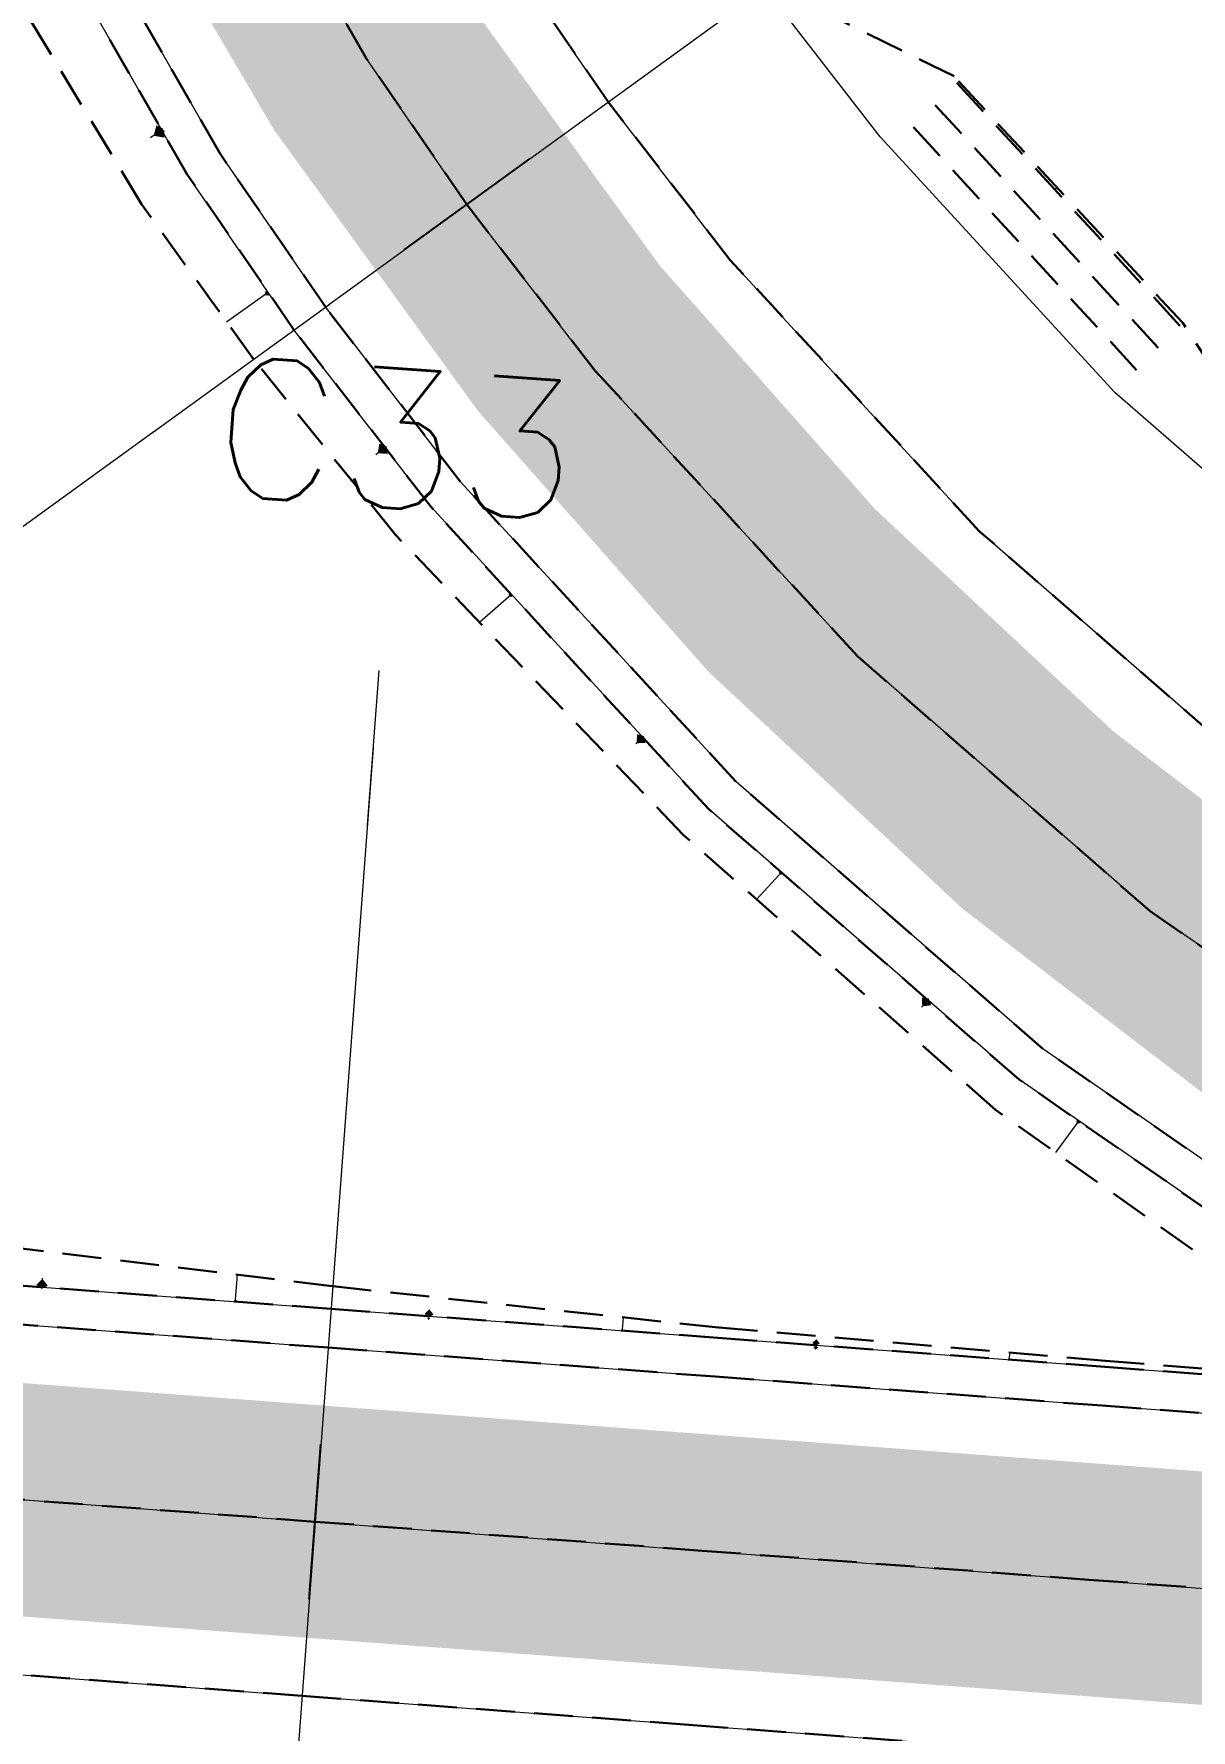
# Model space of a CAD drawing. Header units: metres. Extents: x 544752 to 548977, y 1840603 to 1844608.
# Drawn here: x 547761.62 to 547776.53, y 1842269.8 to 1842291.66 of the extents above; entities that cross this region are included whole.
import ezdxf

# ---------------------------------------------------------------- set-up
doc = ezdxf.new("R2010")
doc.units = ezdxf.units.M
doc.header["$MEASUREMENT"] = 0
for name, pattern in [('ACAD_ISO02W100', [15, 12, -3]), ('Anordnung Grundriss$0$GESTRICHELT', [0.75, 0.5, -0.25]), ('HIDDEN', [0.375, 0.25, -0.125])]:
    doc.linetypes.add(name, pattern=pattern)
doc.layers.add('C-ROAD', color=7, linetype='Continuous')
for name, color, linetype, lineweight in [('C-ROAD-CORR', 5, 'Continuous', 0), ('C-ROAD-SAMP', 150, 'HIDDEN', 0), ('C-ROAD-SAMP-TEXT', 11, 'Continuous', 0), ('C-TOPO-FEAT', 94, 'Continuous', 5)]:
    doc.layers.add(name, color=color, linetype=linetype, lineweight=lineweight)

msp = doc.modelspace()

# ---------------------------------------------------------------- linework, layer by layer
at = {"layer": 'C-ROAD-CORR', "color": 160, "linetype": 'Continuous'}
for p, q in [((547763.2203723695, 1842290.383362555, 509.8341295013632), (547763.1193278166, 1842290.31959678, 509.7544188335735)), ((547774.800434943, 1842289.679374793, 509.7390947870597), (547774.7731190545, 1842289.654554823, 509.7021373031449)), ((547774.8011334237, 1842289.679440686, 509.7396568075548), (547774.8005672597, 1842289.680063785, 509.7396568075548)), ((547774.8018319043, 1842289.67950658, 509.7402188280499), (547774.8006995763, 1842289.680752776, 509.7402188280499)), ((547774.802530385, 1842289.679572474, 509.7407808485449), (547774.8008318929, 1842289.681441768, 509.7407808485449)), ((547774.8032288656, 1842289.679638368, 509.74134286904), (547774.8009642095, 1842289.68213076, 509.74134286904)), ((547767.7382761599, 1842284.405097976, 509.7611562189081), (547767.3624224411, 1842284.075540293, 509.4274567862685)), ((547767.7495796846, 1842284.405962808, 509.7672105474815), (547767.7406109078, 1842284.416191512, 509.7672105474815)), ((547767.7608832093, 1842284.40682764, 509.7732648760549), (547767.7429456557, 1842284.427285049, 509.7732648760549)), ((547767.7721867341, 1842284.407692472, 509.7793192046283), (547767.7452804035, 1842284.438378586, 509.7793192046283)), ((547767.7834902589, 1842284.408557305, 509.7853735332017), (547767.7476151515, 1842284.449472123, 509.7853735332017)), ((547769.434489505, 1842282.565503339, 509.7366461812247), (547769.3757433358, 1842282.508283752, 509.6819094657463)), ((547771.2631402682, 1842280.829902109, 509.7312099913966), (547771.2285855724, 1842280.861853465, 509.7312099913966)), ((547771.2245620163, 1842280.822841323, 509.7102704752427), (547770.9310751173, 1842280.505441632, 509.4217628282688)), ((547771.2342065793, 1842280.824606519, 509.7155053542812), (547771.2255679053, 1842280.832594358, 509.7155053542812)), ((547771.2438511422, 1842280.826371716, 509.7207402333196), (547771.2265737944, 1842280.842347394, 509.7207402333196)), ((547771.2534957052, 1842280.828136912, 509.7259751123581), (547771.2275796834, 1842280.852100429, 509.7259751123581)), ((547773.1102816715, 1842279.178314668, 509.6820014054618), (547773.0584864571, 1842279.116054531, 509.6279414215811)), ((547775.0597605755, 1842277.615521371, 509.6534274933383), (547774.7826136567, 1842277.244533426, 509.3444407405012)), ((547775.1000728747, 1842277.627361844, 509.6758550019417), (547775.0596811657, 1842277.657536511, 509.6758550019417)), ((547775.0899947999, 1842277.624401726, 509.6702481247908), (547775.0597010182, 1842277.647032726, 509.6702481247908)), ((547775.0799167252, 1842277.621441608, 509.66464124764), (547775.0597208706, 1842277.636528941, 509.66464124764)), ((547775.0698386503, 1842277.61848149, 509.6590343704891), (547775.0597407231, 1842277.626025156, 509.6590343704891)), ((547761.7260814006, 1842275.545534576, 509.3105271837317), (547761.7318510219, 1842275.622490308, 509.2590793750044)), ((547764.2183718838, 1842275.349119104, 509.3110998561626), (547764.2422312289, 1842275.667357217, 509.0983456791794)), ((547764.1993102817, 1842275.327312617, 509.3265469021194), (547764.2339688636, 1842275.32471415, 509.3265469021194)), ((547764.2040756822, 1842275.332764238, 509.3226851406302), (547764.2300696187, 1842275.330815389, 509.3226851406302)), ((547764.2088410828, 1842275.33821586, 509.318823379141), (547764.2261703737, 1842275.336916627, 509.318823379141)), ((547764.2136064833, 1842275.343667482, 509.3149616176518), (547764.2222711288, 1842275.343017866, 509.3149616176518)), ((547766.7107723539, 1842275.154170651, 509.3106917717455), (547766.7139048051, 1842275.195951569, 509.2827596524164)), ((547769.200931515, 1842274.957968124, 509.3112291088696), (547769.2052020846, 1842274.957647945, 509.3112291088696)), ((547769.203280252, 1842274.960655081, 509.3093257509814), (547769.2150398786, 1842275.117506047, 509.2044649660057)), ((547769.1938853037, 1842274.949907252, 509.3169391825343), (547769.2109675823, 1842274.948626539, 509.3169391825343)), ((547769.1962340408, 1842274.952594209, 509.3150358246461), (547769.2090457497, 1842274.951633674, 509.3150358246461)), ((547769.1985827779, 1842274.955281167, 509.3131324667578), (547769.2071239172, 1842274.95464081, 509.3131324667578)), ((547771.69595196, 1842274.76932442, 509.3064990355328), (547771.6974268071, 1842274.788996064, 509.2933477999065)), ((547774.1838172702, 1842274.57444627, 509.3062702564319), (547774.1928473739, 1842274.573769254, 509.3062702564319)), ((547774.1850588692, 1842274.57586666, 509.305264095627), (547774.191831447, 1842274.575358898, 509.305264095627)), ((547774.1863004682, 1842274.577287051, 509.304257934822), (547774.19081552, 1842274.576948542, 509.304257934822)), ((547774.1875420671, 1842274.578707441, 509.3032517740171), (547774.1897995931, 1842274.578538187, 509.3032517740171)), ((547774.1887836661, 1842274.580127831, 509.3022456132122), (547774.1950000878, 1842274.663043028, 509.2468136777111))]:
    msp.add_line(p, q, dxfattribs=at)
at = {"layer": 'C-ROAD-CORR', "color": 5, "linetype": 'Anordnung Grundriss$0$GESTRICHELT', "lineweight": 30, "extrusion": (-0.469328283154188, -0.2961770887206395, 0.8318714412386743), "const_width": 0.1, "elevation": -802300.8576626248}
msp.add_lwpolyline([(-1265665.070493125, 1203529.90560018), (-1265665.016773106, 1203529.833973487), (-1265664.963053086, 1203529.90560018)], dxfattribs=at)
at = {"layer": 'C-ROAD-CORR', "color": 5, "linetype": 'Anordnung Grundriss$0$GESTRICHELT', "lineweight": 30, "extrusion": (-0.397689096960754, -0.3873547197181449, 0.8317449748995287), "const_width": 0.1, "elevation": -931034.8076530218}
msp.add_lwpolyline([(-937525.3998198598, 1395807.000390644), (-937525.3629517208, 1395806.951233125), (-937525.326083582, 1395807.000390644)], dxfattribs=at)
at = {"layer": 'C-ROAD-CORR', "color": 5, "linetype": 'Anordnung Grundriss$0$GESTRICHELT', "lineweight": 30, "extrusion": (0.3550624672211228, 0.4268007758629069, -0.8317281659855399), "const_width": 0.1, "elevation": 980355.9377985125}
msp.add_lwpolyline([(757109.2013488468, 1469604.130795227), (757109.1649392771, 1469604.082249134), (757109.1285297079, 1469604.130795227)], dxfattribs=at)
at = {"layer": 'C-ROAD-CORR', "color": 5, "linetype": 'Anordnung Grundriss$0$GESTRICHELT', "lineweight": 30, "extrusion": (0.04147128503688133, 0.5531477564090455, 0.8320502942112508), "const_width": 0.1, "elevation": 1042190.739348305}
msp.add_lwpolyline([(-408493.9148681415, -1562367.889371912), (-408493.8801675841, -1562367.935639323), (-408493.8454670263, -1562367.889371912)], dxfattribs=at)
at = {"layer": 'C-ROAD-CORR', "color": 5, "linetype": 'Anordnung Grundriss$0$GESTRICHELT', "lineweight": 30, "extrusion": (0.04147128516323405, 0.5531477568552896, 0.8320502939082898), "const_width": 0.1, "elevation": 1042190.730615875}
msp.add_lwpolyline([(-408498.8986936182, -1562367.895275199), (-408498.879853941, -1562367.920394768), (-408498.8610142638, -1562367.895275199)], dxfattribs=at)
at = {"layer": 'C-ROAD-CORR', "color": 5, "linetype": 'Anordnung Grundriss$0$GESTRICHELT', "lineweight": 30, "extrusion": (0.04147128079373606, 0.5531477572563434, 0.8320502938594546), "const_width": 0.1, "elevation": 1042190.719337623}
msp.add_lwpolyline([(-408503.9035783061, -1562367.898910868), (-408503.8947080509, -1562367.910737874), (-408503.8858377952, -1562367.898910868)], dxfattribs=at)
at = {"layer": 'C-ROAD-CORR', "color": 1, "linetype": 'Anordnung Grundriss$0$GESTRICHELT', "lineweight": 30}
for points in [[(547776.3862475015, 1842287.898792183, 509.6700837607195), (547773.4517551792, 1842291.092754818, 509.7283933605058)], [(547776.4214830612, 1842287.934969302, 509.7205845388854), (547773.4756993039, 1842291.112419847, 509.7593777833604)]]:
    msp.add_polyline3d(points, dxfattribs=at)
at = {"layer": 'C-ROAD-CORR', "color": 92, "linetype": 'Anordnung Grundriss$0$GESTRICHELT', "lineweight": 30}
for points in [[(547776.10715826, 1842287.612245162, 509.2700837607195), (547773.1426434059, 1842290.838884947, 509.3283933605059)], [(547775.8280690183, 1842287.325698141, 509.2700837607195), (547772.8335316328, 1842290.585015076, 509.3283933605059)], [(547705.929998324, 1842283.902392872, 506.6660374975839), (547710.8836710708, 1842283.097305289, 506.9427919501896), (547715.8798560955, 1842282.859250334, 506.8404637117659), (547720.8648180707, 1842282.471501322, 506.8382115941906), (547725.8218377052, 1842281.711054834, 507.085121791759), (547730.7560036168, 1842280.645783314, 507.535819016319), (547735.6859515067, 1842279.524251433, 508.0241284131423), (547740.6415775387, 1842278.745216948, 508.2834653873364), (547745.6056258895, 1842278.078520116, 508.467700405285), (547750.5704941552, 1842277.422759381, 508.6446242295426), (547755.5353624207, 1842276.766998647, 508.8215480538001), (547760.5009536601, 1842276.120881003, 508.9920251084048), (547765.4698274262, 1842275.518545998, 509.1332318179346), (547770.4439271985, 1842274.985915939, 509.2278381427055), (547775.4258103473, 1842274.557101261, 509.2530399718554), (547780.4109496067, 1842274.171716884, 509.24920700661), (547785.3957867379, 1842273.782302694, 509.24806812356)], [(547705.6159575114, 1842279.71368798, 509.4663446474626), (547710.6019640069, 1842279.339870876, 509.4547785242767), (547715.5879705023, 1842278.966053772, 509.4432124010909), (547720.5739769979, 1842278.592236668, 509.4316462779051), (547725.5599834933, 1842278.218419565, 509.4200801547192), (547730.5459899887, 1842277.844602461, 509.4085140315335), (547735.5319964843, 1842277.470785357, 509.3969479083476), (547740.5180029797, 1842277.096968253, 509.3853817851618), (547745.5040094751, 1842276.723151149, 509.3738156619759), (547750.4900159707, 1842276.349334045, 509.3622495387901), (547755.4760224661, 1842275.975516941, 509.3506834156043), (547760.4620289615, 1842275.601699837, 509.3391172924185), (547765.448035457, 1842275.227882734, 509.3275511692327), (547770.4340419525, 1842274.85406563, 509.3159850460468), (547775.420048448, 1842274.480248526, 509.304418922861), (547780.4060549435, 1842274.106431422, 509.2928527996752), (547785.3920614389, 1842273.732614318, 509.2812866764893)]]:
    msp.add_polyline3d(points, dxfattribs=at)
at = {"layer": 'C-ROAD-CORR', "color": 11, "linetype": 'Anordnung Grundriss$0$GESTRICHELT', "lineweight": 30}
for points in [[(547705.6159575114, 1842279.71368798, 509.4663446474626), (547710.6019640069, 1842279.339870876, 509.4547785242767), (547715.5879705023, 1842278.966053772, 509.4432124010909), (547720.5739769979, 1842278.592236668, 509.4316462779051), (547725.5599834933, 1842278.218419565, 509.4200801547192), (547730.5459899887, 1842277.844602461, 509.4085140315335), (547735.5319964843, 1842277.470785357, 509.3969479083476), (547740.5180029797, 1842277.096968253, 509.3853817851618), (547745.5040094751, 1842276.723151149, 509.3738156619759), (547750.4900159707, 1842276.349334045, 509.3622495387901), (547755.4760224661, 1842275.975516941, 509.3506834156043), (547760.4620289615, 1842275.601699837, 509.3391172924185), (547765.448035457, 1842275.227882734, 509.3275511692327), (547770.4340419525, 1842274.85406563, 509.3159850460468), (547775.420048448, 1842274.480248526, 509.304418922861), (547780.4060549435, 1842274.106431422, 509.2928527996752), (547785.3920614389, 1842273.732614318, 509.2812866764893)], [(547745.6056258895, 1842278.078520116, 508.467700405285), (547750.5704941552, 1842277.422759381, 508.6446242295426), (547755.5353624207, 1842276.766998647, 508.8215480538001), (547760.5009536601, 1842276.120881003, 508.9920251084048), (547765.4698274262, 1842275.518545998, 509.1332318179346), (547770.4439271985, 1842274.985915939, 509.2278381427055), (547775.4258103473, 1842274.557101261, 509.2530399718554), (547780.4109496067, 1842274.171716884, 509.24920700661), (547785.3957867379, 1842273.782302694, 509.24806812356), (547790.4729586528, 1842274.624458236, 509.3389337232472), (547795.3733333691, 1842273.108476683, 509.1755923148555), (547800.38364716, 1842273.058872495, 508.9472776337004), (547805.4089128793, 1842273.208698484, 508.5856363595552), (547810.4345854775, 1842273.363951462, 508.2203669388884), (547812.8363700053, 1842273.435600924, 508.0474959697614), (547815.4600516116, 1842273.516450605, 507.8585664763281), (547817.7024595314, 1842273.58907852, 507.6973277756963), (547820.486617287, 1842273.683615527, 507.4975430017495)]]:
    msp.add_polyline3d(points, dxfattribs=at)
at = {"layer": 'C-ROAD-CORR', "color": 5, "linetype": 'Anordnung Grundriss$0$GESTRICHELT', "lineweight": 30}
for points in [[(547745.4666277647, 1842276.224550499, 509.3938156619759), (547750.4526342603, 1842275.850733396, 509.3822495387901), (547755.4386407557, 1842275.476916292, 509.3706834156043), (547760.4246472511, 1842275.103099188, 509.3591172924184), (547765.4106537467, 1842274.729282084, 509.3475511692326), (547770.3966602421, 1842274.35546498, 509.3359850460468), (547775.3826667377, 1842273.981647876, 509.324418922861), (547780.3686732331, 1842273.607830772, 509.3128527996752), (547785.3546797285, 1842273.234013668, 509.3012866764893), (547790.340686224, 1842272.860196565, 509.2897205533035), (547795.3266927195, 1842272.486379461, 509.2781544301176), (547800.3126992149, 1842272.112562357, 509.2665883069319), (547805.2987057104, 1842271.738745253, 509.255022183746), (547810.2847122059, 1842271.364928149, 509.2434560605602), (547812.6677300263, 1842271.186265562, 509.2379281340142), (547815.2707187013, 1842270.991111045, 509.2335178532181), (547817.4951778124, 1842270.82433612, 509.2323289780747), (547820.2567251968, 1842270.617293941, 509.2341612603979)], [(547745.1301923713, 1842271.737144653, 509.3938156619759), (547750.1161988669, 1842271.36332755, 509.3822495387901), (547755.1022053623, 1842270.989510446, 509.3706834156043), (547760.0882118577, 1842270.615693342, 509.3591172924184), (547765.0742183533, 1842270.241876238, 509.3475511692326), (547770.0602248487, 1842269.868059134, 509.3359850460468), (547775.0462313442, 1842269.49424203, 509.324418922861), (547780.0322378397, 1842269.120424927, 509.3128527996752), (547785.0182443351, 1842268.746607823, 509.3012866764893), (547790.0042508306, 1842268.372790719, 509.2897205533035), (547794.990257326, 1842267.998973615, 509.2781544301176), (547799.9762638215, 1842267.625156511, 509.2665883069319), (547804.962270317, 1842267.251339407, 509.255022183746), (547809.9482768124, 1842266.877522303, 509.2434560605602), (547812.3312946329, 1842266.698859716, 509.2379281340142), (547814.9342833079, 1842266.503705199, 509.2335178532181), (547817.158742419, 1842266.336930274, 509.2323289780747), (547819.9202898034, 1842266.129888095, 509.2341612603979), (547824.9062962988, 1842265.756070992, 509.246750682923)]]:
    msp.add_polyline3d(points, dxfattribs=at)
at = {"layer": 'C-ROAD-CORR', "color": 160, "linetype": 'Anordnung Grundriss$0$GESTRICHELT', "lineweight": 30}
for points in [[(547745.4666277647, 1842276.224550499, 509.2438156619759), (547750.4526342603, 1842275.850733396, 509.2322495387901), (547755.4386407557, 1842275.476916292, 509.2206834156043), (547760.4246472511, 1842275.103099188, 509.2091172924185), (547765.4106537467, 1842274.729282084, 509.1975511692327), (547770.3966602421, 1842274.35546498, 509.1859850460468), (547775.3826667377, 1842273.981647876, 509.174418922861), (547780.3686732331, 1842273.607830772, 509.1628527996752), (547785.3546797285, 1842273.234013668, 509.1512866764893), (547790.340686224, 1842272.860196565, 509.1397205533035), (547795.3266927195, 1842272.486379461, 509.1281544301177), (547800.3126992149, 1842272.112562357, 509.1165883069319), (547805.2987057104, 1842271.738745253, 509.105022183746), (547810.2847122059, 1842271.364928149, 509.0934560605602), (547812.6677300263, 1842271.186265562, 509.0879281340142), (547815.2707187013, 1842270.991111045, 509.0835178532181), (547817.4951778124, 1842270.82433612, 509.0823289780747), (547820.2567251968, 1842270.617293941, 509.0841612603979)], [(547745.1301923713, 1842271.737144653, 509.2438156619759), (547750.1161988669, 1842271.36332755, 509.2322495387901), (547755.1022053623, 1842270.989510446, 509.2206834156043), (547760.0882118577, 1842270.615693342, 509.2091172924185), (547765.0742183533, 1842270.241876238, 509.1975511692327), (547770.0602248487, 1842269.868059134, 509.1859850460468), (547775.0462313442, 1842269.49424203, 509.174418922861), (547780.0322378397, 1842269.120424927, 509.1628527996752), (547785.0182443351, 1842268.746607823, 509.1512866764893), (547790.0042508306, 1842268.372790719, 509.1397205533035), (547794.990257326, 1842267.998973615, 509.1281544301177), (547799.9762638215, 1842267.625156511, 509.1165883069319), (547804.962270317, 1842267.251339407, 509.105022183746), (547809.9482768124, 1842266.877522303, 509.0934560605602), (547812.3312946329, 1842266.698859716, 509.0879281340142), (547814.9342833079, 1842266.503705199, 509.0835178532181), (547817.158742419, 1842266.336930274, 509.0823289780747), (547819.9202898034, 1842266.129888095, 509.0841612603979), (547824.9062962988, 1842265.756070992, 509.096750682923)]]:
    msp.add_polyline3d(points, dxfattribs=at)
at = {"layer": 'C-ROAD-CORR', "color": 150, "linetype": 'Anordnung Grundriss$0$GESTRICHELT', "lineweight": 30}
msp.add_polyline3d([(547745.298410068, 1842273.980847576, 509.4613156619759), (547750.2844165636, 1842273.607030473, 509.4497495387901), (547755.270423059, 1842273.233213369, 509.4381834156043), (547760.2564295544, 1842272.859396265, 509.4266172924184), (547765.24243605, 1842272.485579161, 509.4150511692326), (547770.2284425454, 1842272.111762057, 509.4034850460468), (547775.2144490409, 1842271.737944953, 509.391918922861), (547780.2004555364, 1842271.364127849, 509.3803527996752), (547785.1864620318, 1842270.990310746, 509.3687866764893), (547790.1724685273, 1842270.616493642, 509.3572205533035), (547795.1584750228, 1842270.242676538, 509.3456544301176), (547800.1444815182, 1842269.868859434, 509.3340883069318), (547805.1304880137, 1842269.49504233, 509.322522183746), (547810.1164945092, 1842269.121225226, 509.3109560605602), (547812.4995123296, 1842268.942562639, 509.3054281340142), (547815.1025010046, 1842268.747408122, 509.3010178532181), (547817.3269601157, 1842268.580633197, 509.2998289780747), (547820.0885075001, 1842268.373591018, 509.3016612603979), (547825.0745139956, 1842267.999773914, 509.314250682923)], dxfattribs=at)
msp.add_polyline3d([(547745.298410068, 1842273.980847576, 509.4613156619759), (547750.2844165636, 1842273.607030473, 509.4497495387901), (547755.270423059, 1842273.233213369, 509.4381834156043), (547760.2564295544, 1842272.859396265, 509.4266172924184), (547765.24243605, 1842272.485579161, 509.4150511692326), (547770.2284425454, 1842272.111762057, 509.4034850460468), (547775.2144490409, 1842271.737944953, 509.391918922861), (547780.2004555364, 1842271.364127849, 509.3803527996752), (547785.1864620318, 1842270.990310746, 509.3687866764893), (547790.1724685273, 1842270.616493642, 509.3572205533035), (547795.1584750228, 1842270.242676538, 509.3456544301176), (547800.1444815182, 1842269.868859434, 509.3340883069318), (547805.1304880137, 1842269.49504233, 509.322522183746), (547810.1164945092, 1842269.121225226, 509.3109560605602), (547812.4995123296, 1842268.942562639, 509.3054281340142), (547815.1025010046, 1842268.747408122, 509.3010178532181), (547817.3269601157, 1842268.580633197, 509.2998289780747), (547820.0885075001, 1842268.373591018, 509.3016612603979), (547825.0745139956, 1842267.999773914, 509.314250682923)], dxfattribs=at)
at = {"layer": 'C-ROAD-SAMP', "color": 1, "linetype": 'Continuous', "lineweight": 13}
msp.add_lwpolyline([(547765.9900702578, 1842282.457592152), (547765.2424360501, 1842272.485579161), (547764.4948018424, 1842262.51356617)], dxfattribs=at)
at = {"layer": 'C-ROAD-SAMP-TEXT', "color": 1, "linetype": 'Continuous', "lineweight": -3}
for p, q in [((547768.0071376608, 1842290.048420066), (547766.3880504289, 1842288.874300593)), ((547765.1676726294, 1842271.488377862), (547765.3171994709, 1842273.48278046))]:
    msp.add_line(p, q, dxfattribs=at)
at = {"layer": 'C-ROAD-SAMP-TEXT', "color": 4, "linetype": 'Continuous', "lineweight": 9}
msp.add_line((547766.0648336785, 1842283.454793451), (547765.915306837, 1842281.460390853), dxfattribs=at)
at = {"layer": 'C-TOPO-FEAT', "color": 94, "linetype": 'Continuous', "lineweight": 0, "ltscale": 2}
for points in [[(547745.5040094751, 1842276.723151149, 509.3738156619759), (547750.4900159707, 1842276.349334045, 509.3622495387901), (547755.4760224661, 1842275.975516941, 509.3506834156043), (547760.4620289615, 1842275.601699837, 509.3391172924185), (547765.448035457, 1842275.227882734, 509.3275511692327), (547770.4340419525, 1842274.85406563, 509.3159850460468), (547775.420048448, 1842274.480248526, 509.304418922861), (547780.4060549435, 1842274.106431422, 509.2928527996752), (547785.3920614389, 1842273.732614318, 509.2812866764893), (547790.3780679344, 1842273.358797214, 509.2697205533035), (547795.3640744298, 1842272.98498011, 509.2581544301177), (547800.3500809253, 1842272.611163007, 509.2465883069319), (547805.3360874208, 1842272.237345903, 509.235022183746), (547810.3220939162, 1842271.863528799, 509.2234560605602), (547812.7051117367, 1842271.684866212, 509.2179281340142), (547815.3081004117, 1842271.489711695, 509.2135178532181), (547817.5325595228, 1842271.322936769, 509.2123289780747), (547820.2941069072, 1842271.115894591, 509.2141612603979)], [(547745.4666277647, 1842276.224550499, 508.9438156619759), (547750.4526342603, 1842275.850733396, 508.9322495387901), (547755.4386407557, 1842275.476916292, 508.9206834156043), (547760.4246472511, 1842275.103099188, 508.9091172924184), (547765.4106537467, 1842274.729282084, 508.8975511692327), (547770.3966602421, 1842274.35546498, 508.8859850460468), (547775.3826667377, 1842273.981647876, 508.874418922861), (547780.3686732331, 1842273.607830772, 508.8628527996752), (547785.3546797285, 1842273.234013668, 508.8512866764893), (547790.340686224, 1842272.860196565, 508.8397205533035), (547795.3266927195, 1842272.486379461, 508.8281544301176), (547800.3126992149, 1842272.112562357, 508.8165883069319), (547805.2987057104, 1842271.738745253, 508.805022183746), (547810.2847122059, 1842271.364928149, 508.7934560605602), (547812.6677300263, 1842271.186265562, 508.7879281340142), (547815.2707187013, 1842270.991111045, 508.7835178532181), (547817.4951778124, 1842270.82433612, 508.7823289780747), (547820.2567251968, 1842270.617293941, 508.7841612603979)], [(547745.298410068, 1842273.980847576, 509.3113156619759), (547750.2844165636, 1842273.607030473, 509.2997495387901), (547755.270423059, 1842273.233213369, 509.2881834156043), (547760.2564295544, 1842272.859396265, 509.2766172924185), (547765.24243605, 1842272.485579161, 509.2650511692327), (547770.2284425454, 1842272.111762057, 509.2534850460468), (547775.2144490409, 1842271.737944953, 509.241918922861), (547780.2004555364, 1842271.364127849, 509.2303527996752), (547785.1864620318, 1842270.990310746, 509.2187866764893), (547790.1724685273, 1842270.616493642, 509.2072205533035), (547795.1584750228, 1842270.242676538, 509.1956544301177), (547800.1444815182, 1842269.868859434, 509.1840883069319), (547805.1304880137, 1842269.49504233, 509.172522183746), (547810.1164945092, 1842269.121225226, 509.1609560605602), (547812.4995123296, 1842268.942562639, 509.1554281340142), (547815.1025010046, 1842268.747408122, 509.1510178532181), (547817.3269601157, 1842268.580633197, 509.1498289780747), (547820.0885075001, 1842268.373591018, 509.1516612603979), (547825.0745139956, 1842267.999773914, 509.164250682923)], [(547745.298410068, 1842273.980847576, 509.3113156619759), (547750.2844165636, 1842273.607030473, 509.2997495387901), (547755.270423059, 1842273.233213369, 509.2881834156043), (547760.2564295544, 1842272.859396265, 509.2766172924185), (547765.24243605, 1842272.485579161, 509.2650511692327), (547770.2284425454, 1842272.111762057, 509.2534850460468), (547775.2144490409, 1842271.737944953, 509.241918922861), (547780.2004555364, 1842271.364127849, 509.2303527996752), (547785.1864620318, 1842270.990310746, 509.2187866764893), (547790.1724685273, 1842270.616493642, 509.2072205533035), (547795.1584750228, 1842270.242676538, 509.1956544301177), (547800.1444815182, 1842269.868859434, 509.1840883069319), (547805.1304880137, 1842269.49504233, 509.172522183746), (547810.1164945092, 1842269.121225226, 509.1609560605602), (547812.4995123296, 1842268.942562639, 509.1554281340142), (547815.1025010046, 1842268.747408122, 509.1510178532181), (547817.3269601157, 1842268.580633197, 509.1498289780747), (547820.0885075001, 1842268.373591018, 509.1516612603979), (547825.0745139956, 1842267.999773914, 509.164250682923)], [(547745.298410068, 1842273.980847576, 509.0113156619759), (547750.2844165636, 1842273.607030473, 508.9997495387901), (547755.270423059, 1842273.233213369, 508.9881834156043), (547760.2564295544, 1842272.859396265, 508.9766172924184), (547765.24243605, 1842272.485579161, 508.9650511692327), (547770.2284425454, 1842272.111762057, 508.9534850460468), (547775.2144490409, 1842271.737944953, 508.941918922861), (547780.2004555364, 1842271.364127849, 508.9303527996752), (547785.1864620318, 1842270.990310746, 508.9187866764893), (547790.1724685273, 1842270.616493642, 508.9072205533035), (547795.1584750228, 1842270.242676538, 508.8956544301176), (547800.1444815182, 1842269.868859434, 508.8840883069319), (547805.1304880137, 1842269.49504233, 508.872522183746), (547810.1164945092, 1842269.121225226, 508.8609560605602), (547812.4995123296, 1842268.942562639, 508.8554281340142), (547815.1025010046, 1842268.747408122, 508.8510178532181), (547817.3269601157, 1842268.580633197, 508.8498289780747), (547820.0885075001, 1842268.373591018, 508.8516612603979), (547825.0745139956, 1842267.999773914, 508.864250682923)], [(547745.298410068, 1842273.980847576, 509.0113156619759), (547750.2844165636, 1842273.607030473, 508.9997495387901), (547755.270423059, 1842273.233213369, 508.9881834156043), (547760.2564295544, 1842272.859396265, 508.9766172924184), (547765.24243605, 1842272.485579161, 508.9650511692327), (547770.2284425454, 1842272.111762057, 508.9534850460468), (547775.2144490409, 1842271.737944953, 508.941918922861), (547780.2004555364, 1842271.364127849, 508.9303527996752), (547785.1864620318, 1842270.990310746, 508.9187866764893), (547790.1724685273, 1842270.616493642, 508.9072205533035), (547795.1584750228, 1842270.242676538, 508.8956544301176), (547800.1444815182, 1842269.868859434, 508.8840883069319), (547805.1304880137, 1842269.49504233, 508.872522183746), (547810.1164945092, 1842269.121225226, 508.8609560605602), (547812.4995123296, 1842268.942562639, 508.8554281340142), (547815.1025010046, 1842268.747408122, 508.8510178532181), (547817.3269601157, 1842268.580633197, 508.8498289780747), (547820.0885075001, 1842268.373591018, 508.8516612603979), (547825.0745139956, 1842267.999773914, 508.864250682923)], [(547745.1301923713, 1842271.737144653, 508.9438156619759), (547750.1161988669, 1842271.36332755, 508.9322495387901), (547755.1022053623, 1842270.989510446, 508.9206834156043), (547760.0882118577, 1842270.615693342, 508.9091172924184), (547765.0742183533, 1842270.241876238, 508.8975511692327), (547770.0602248487, 1842269.868059134, 508.8859850460468), (547775.0462313442, 1842269.49424203, 508.874418922861), (547780.0322378397, 1842269.120424927, 508.8628527996752), (547785.0182443351, 1842268.746607823, 508.8512866764893), (547790.0042508306, 1842268.372790719, 508.8397205533035), (547794.990257326, 1842267.998973615, 508.8281544301176), (547799.9762638215, 1842267.625156511, 508.8165883069319), (547804.962270317, 1842267.251339407, 508.805022183746), (547809.9482768124, 1842266.877522303, 508.7934560605602), (547812.3312946329, 1842266.698859716, 508.7879281340142), (547814.9342833079, 1842266.503705199, 508.7835178532181), (547817.158742419, 1842266.336930274, 508.7823289780747), (547819.9202898034, 1842266.129888095, 508.7841612603979), (547824.9062962988, 1842265.756070992, 508.796750682923)]]:
    msp.add_polyline3d(points, dxfattribs=at)

# ---------------------------------------------------------------- texts
at = {"layer": 'C-ROAD-SAMP-TEXT', "color": 1, "linetype": 'Continuous', "lineweight": 13, "insert": (547766.2891239409, 1842286.446397349), "char_height": 1.8, "width": 4.761428571428572, "attachment_point": 5, "rotation": 355.7123708504709, "bg_fill": 3, "box_fill_scale": 1.416666666666667, "bg_fill_color": 256, "bg_fill_true_color": 13158600, "bg_fill_transparency": 0}
msp.add_mtext('{\\Fsimplex.shx|c0;C33}', dxfattribs=at)

# ---------------------------------------------------------------- next in the draw order: linework, layer by layer
at = {"layer": 'C-ROAD', "color": 1, "linetype": 'ACAD_ISO02W100', "lineweight": -3, "ltscale": 0.1, "const_width": 3, "flags": 128}
msp.add_lwpolyline([(547789.6129650822, 1842273.107423156, -0.3237122934810053), (547758.618104579, 1842315.848714882)], format="xyb", dxfattribs=at)
at = {"layer": 'C-ROAD', "color": 1, "linetype": 'ACAD_ISO02W100', "lineweight": 60, "ltscale": 0.1, "const_width": 3, "flags": 128}
msp.add_lwpolyline([(547447.2669305371, 1842296.325235744), (548177.885715168, 1842241.548372065)], dxfattribs=at)
at = {"layer": 'C-ROAD-CORR', "color": 160, "linetype": 'Continuous'}
for p, q in [((547764.5970233933, 1842288.294886662, 509.8098168524591), (547764.1033828999, 1842287.946001319, 509.406727042746)), ((547764.6107319989, 1842288.294499255, 509.8171328412346), (547764.601233714, 1842288.307938449, 509.8171328412346)), ((547764.6244406046, 1842288.294111847, 509.8244488300101), (547764.6054440348, 1842288.320990237, 509.8244488300101)), ((547764.6381492104, 1842288.29372444, 509.8317648187856), (547764.6096543554, 1842288.334042024, 509.8317648187856)), ((547764.651857816, 1842288.293337032, 509.8390808075612), (547764.6138646762, 1842288.347093811, 509.8390808075612)), ((547766.1043015175, 1842286.297765181, 509.7855542622765), (547766.0255385548, 1842286.235677002, 509.7186642199534))]:
    msp.add_line(p, q, dxfattribs=at)
at = {"layer": 'C-ROAD-CORR', "color": 5, "linetype": 'Anordnung Grundriss$0$GESTRICHELT', "lineweight": 30, "extrusion": (-0.4357535139004033, -0.3435008195976426, 0.831941140982461), "const_width": 0.1, "elevation": -871093.7463850984}
msp.add_lwpolyline([(-1107703.450652046, 1307002.591935982), (-1107703.405558177, 1307002.531810824), (-1107703.360464307, 1307002.591935982)], dxfattribs=at)
at = {"layer": 'C-ROAD-CORR', "color": 11, "linetype": 'Anordnung Grundriss$0$GESTRICHELT', "lineweight": 30}
for points in [[(547797.3909631355, 1842266.327897504, 508.5569535290242), (547792.8350911075, 1842268.480406669, 509.0312041713383), (547788.5811547426, 1842269.964820962, 509.1392995092888), (547788.0731122254, 1842270.122138645, 509.1371169079245), (547783.0899604015, 1842272.114631497, 509.1833892972845), (547778.3827561834, 1842274.690729185, 509.2632500045273), (547774.0100857747, 1842277.792535336, 509.3618628583309), (547769.9915697058, 1842281.3332368, 509.4400402401291), (547766.2810045454, 1842285.203501481, 509.4222809741797), (547764.4481483388, 1842287.467534624, 509.4091398065688), (547763.0076212331, 1842289.466703235, 509.399058599772), (547760.2179768381, 1842294.077079944, 509.3744398601341), (547757.9916974568, 1842298.99593127, 509.3789845116859), (547757.9643617556, 1842299.062061871, 509.3779386342), (547756.2106230573, 1842304.112146731, 509.3134314202223), (547755.0946327101, 1842309.427583921, 509.3216104648827), (547754.5311192602, 1842314.844344682, 509.3138122637287), (547754.4984785138, 1842315.843406777, 509.3172533014012), (547754.4724985742, 1842319.92752913, 509.386795365814), (547754.3614575891, 1842324.927390205, 509.4302112564937), (547754.3563410551, 1842329.927387763, 509.5564658105891), (547754.2298958438, 1842334.92722899, 509.6140568166824), (547754.1178584271, 1842339.927088781, 509.6934753311972)], [(547797.785546658, 1842267.529687209, 509.4002261620015), (547793.0350477973, 1842269.089418139, 509.4585357617879), (547788.7551130706, 1842270.494648783, 509.5110694615821), (547788.2567336094, 1842270.661322296, 509.5168453615742), (547783.3398536745, 1842272.646500003, 509.5751549613605), (547778.6731222267, 1842275.164089409, 509.6334645611469), (547774.3139735612, 1842278.183106092, 509.6917741609332), (547770.3160564972, 1842281.666394477, 509.7500837607195), (547766.7285741119, 1842285.571085113, 509.8083933605059), (547764.9713491013, 1842287.846946055, 509.840000480885), (547763.5956781905, 1842289.849122276, 509.8667029602922), (547760.955925841, 1842294.447855401, 509.9250125600785), (547758.8418049657, 1842299.31068706, 509.9833221598649), (547758.8174879731, 1842299.376511913, 509.9840934264061), (547757.2793344271, 1842304.377769519, 510.0475823152897), (547756.2877438281, 1842309.586741289, 510.1240637055649), (547755.879236851, 1842314.873494629, 510.2127673998733), (547755.8681068618, 1842315.845171532, 510.2303396247385), (547755.8628444687, 1842319.92932058, 510.3136933982149), (547755.8564020143, 1842324.929316429, 510.4268417005898), (547755.8499595599, 1842329.929312279, 510.5522123069979), (547755.8435171054, 1842334.929308128, 510.6898052174392), (547755.837074651, 1842339.929303977, 510.8396204319137)], [(547800.2385290009, 1842275.000776998, 509.0779067002906), (547795.3907111419, 1842276.26410181, 509.3441987505066), (547791.493212306, 1842278.834123911, 509.5085424946689), (547791.0839532804, 1842278.963136551, 509.5068676536401), (547786.5545413154, 1842279.48858539, 509.4553864889657), (547782.6246881565, 1842281.606007032, 509.5152472411457), (547778.9363005583, 1842284.123936326, 509.5936128892196), (547776.4214830612, 1842287.934969302, 509.7205845388854), (547773.4756993039, 1842291.112419847, 509.7593777833604), (547771.0948886888, 1842292.287575891, 509.7172089071782), (547769.9853270883, 1842294.004371816, 509.7054208918427), (547767.8621829086, 1842297.91783857, 509.6923575863233), (547766.1357673137, 1842302.011306525, 509.7180767581479), (547766.1153589269, 1842302.06640209, 509.7188824216468), (547764.9167233921, 1842306.276003794, 509.7210806844301), (547764.109906487, 1842310.630193825, 509.7830954019378), (547763.8649146738, 1842315.046166571, 509.8077377853635), (547763.8599851175, 1842315.855469003, 509.8224163649545), (547763.8650553097, 1842319.939631364, 509.8988817424423), (547763.8864777453, 1842324.939663117, 509.9934534360805), (547764.0036032873, 1842329.939818183, 510.0364453097837), (547764.0985472131, 1842334.939944668, 510.1064472439274), (547764.2979191587, 1842339.940205707, 510.1190527445141)]]:
    msp.add_polyline3d(points, dxfattribs=at)
at = {"layer": 'C-ROAD-CORR', "color": 92, "linetype": 'Anordnung Grundriss$0$GESTRICHELT', "lineweight": 30}
for points in [[(547797.3909631355, 1842266.327897504, 508.5569535290242), (547792.8350911075, 1842268.480406669, 509.0312041713383), (547788.5811547426, 1842269.964820962, 509.1392995092888), (547788.0731122254, 1842270.122138645, 509.1371169079245), (547783.0899604015, 1842272.114631497, 509.1833892972845), (547778.3827561834, 1842274.690729185, 509.2632500045273), (547774.0100857747, 1842277.792535336, 509.3618628583309), (547769.9915697058, 1842281.3332368, 509.4400402401291), (547766.2810045454, 1842285.203501481, 509.4222809741797), (547764.4481483388, 1842287.467534624, 509.4091398065688), (547763.0076212331, 1842289.466703235, 509.399058599772), (547760.2179768381, 1842294.077079944, 509.3744398601341), (547757.9916974568, 1842298.99593127, 509.3789845116859), (547757.9643617556, 1842299.062061871, 509.3779386342), (547756.2106230573, 1842304.112146731, 509.3134314202223), (547755.0946327101, 1842309.427583921, 509.3216104648827), (547754.5311192602, 1842314.844344682, 509.3138122637287), (547754.4984785138, 1842315.843406777, 509.3172533014012), (547754.4724985742, 1842319.92752913, 509.386795365814), (547754.3614575891, 1842324.927390205, 509.4302112564937), (547754.3563410551, 1842329.927387763, 509.5564658105891), (547754.2298958438, 1842334.92722899, 509.6140568166824), (547754.1178584271, 1842339.927088781, 509.6934753311972)], [(547797.785546658, 1842267.529687209, 509.4002261620015), (547793.0350477973, 1842269.089418139, 509.4585357617879), (547788.7551130706, 1842270.494648783, 509.5110694615821), (547788.2567336094, 1842270.661322296, 509.5168453615742), (547783.3398536745, 1842272.646500003, 509.5751549613605), (547778.6731222267, 1842275.164089409, 509.6334645611469), (547774.3139735612, 1842278.183106092, 509.6917741609332), (547770.3160564972, 1842281.666394477, 509.7500837607195), (547766.7285741119, 1842285.571085113, 509.8083933605059), (547764.9713491013, 1842287.846946055, 509.840000480885), (547763.5956781905, 1842289.849122276, 509.8667029602922), (547760.955925841, 1842294.447855401, 509.9250125600785), (547758.8418049657, 1842299.31068706, 509.9833221598649), (547758.8174879731, 1842299.376511913, 509.9840934264061), (547757.2793344271, 1842304.377769519, 510.0475823152897), (547756.2877438281, 1842309.586741289, 510.1240637055649), (547755.879236851, 1842314.873494629, 510.2127673998733), (547755.8681068618, 1842315.845171532, 510.2303396247385), (547755.8628444687, 1842319.92932058, 510.3136933982149), (547755.8564020143, 1842324.929316429, 510.4268417005898), (547755.8499595599, 1842329.929312279, 510.5522123069979), (547755.8435171054, 1842334.929308128, 510.6898052174392), (547755.837074651, 1842339.929303977, 510.8396204319137)]]:
    msp.add_polyline3d(points, dxfattribs=at)
at = {"layer": 'C-ROAD-CORR', "color": 5, "linetype": 'Anordnung Grundriss$0$GESTRICHELT', "lineweight": 30}
for points in [[(547797.941519751, 1842268.004737095, 509.4202261620015), (547793.1910208903, 1842269.564468025, 509.4785357617878), (547788.9110861636, 1842270.969698669, 509.531069461582), (547788.4179201821, 1842271.134628633, 509.5368453615741), (547783.5524750584, 1842273.099039666, 509.5951549613605), (547778.9345616525, 1842275.590292912, 509.6534645611468), (547774.6210134473, 1842278.577728074, 509.7117741609331), (547770.6649180491, 1842282.024578253, 509.7700837607195), (547767.1149638285, 1842285.888422452, 509.8283933605059), (547765.3761209092, 1842288.140475923, 509.8600004808849), (547764.0148407044, 1842290.121707651, 509.8867029602922), (547761.4027024447, 1842294.672334056, 509.9450125600785), (547759.3106970999, 1842299.484296296, 510.0033221598649), (547759.2866344841, 1842299.549432564, 510.0040934264061), (547757.7645713526, 1842304.498372694, 510.0675823152897), (547756.7833536479, 1842309.652854121, 510.1440637055649), (547756.3791200067, 1842314.884303454, 510.2327673998733), (547756.3681064468, 1842315.845815778, 510.2503396247385), (547756.3628440537, 1842319.929964825, 510.3336933982149), (547756.3564015992, 1842324.929960675, 510.4468417005898), (547756.3499591448, 1842329.929956524, 510.5722123069979), (547756.3435166904, 1842334.929952373, 510.7098052174392), (547756.337074236, 1842339.929948223, 510.8596204319136)], [(547799.3452775881, 1842272.28018607, 509.4202261620015), (547794.5947787274, 1842273.839917, 509.4785357617878), (547790.3148440007, 1842275.245147643, 509.531069461582), (547789.868599336, 1842275.394385667, 509.5368453615741), (547785.4660675131, 1842277.171896639, 509.5951549613605), (547781.2875164849, 1842279.426124447, 509.6534645611468), (547777.384372423, 1842282.129325907, 509.7117741609331), (547773.8046720169, 1842285.248232239, 509.7700837607195), (547770.592471277, 1842288.744458507, 509.8283933605059), (547769.0190671809, 1842290.782244736, 509.8600004808849), (547767.7873033301, 1842292.57497603, 509.8867029602922), (547765.4236918779, 1842296.692641948, 509.9450125600785), (547763.5307263075, 1842301.046779412, 510.0033221598649), (547763.5089530824, 1842301.105718416, 510.0040934264061), (547762.1317036834, 1842305.583801277, 510.0675823152897), (547761.2438420262, 1842310.247869606, 510.1440637055649), (547760.8780684075, 1842314.981582881, 510.2327673998733), (547760.8681027113, 1842315.851613987, 510.2503396247385), (547760.8628403181, 1842319.935763034, 510.3336933982149), (547760.8563978637, 1842324.935758884, 510.4468417005898), (547760.8499554093, 1842329.935754733, 510.5722123069979), (547760.8435129549, 1842334.935750582, 510.7098052174392), (547760.8370705005, 1842339.935746432, 510.8596204319136)]]:
    msp.add_polyline3d(points, dxfattribs=at)
at = {"layer": 'C-ROAD-CORR', "color": 160, "linetype": 'Anordnung Grundriss$0$GESTRICHELT', "lineweight": 30}
for points in [[(547797.941519751, 1842268.004737095, 509.2702261620015), (547793.1910208903, 1842269.564468025, 509.3285357617879), (547788.9110861636, 1842270.969698669, 509.3810694615821), (547788.4179201821, 1842271.134628633, 509.3868453615742), (547783.5524750584, 1842273.099039666, 509.4451549613605), (547778.9345616525, 1842275.590292912, 509.5034645611469), (547774.6210134473, 1842278.577728074, 509.5617741609332), (547770.6649180491, 1842282.024578253, 509.6200837607195), (547767.1149638285, 1842285.888422452, 509.6783933605059), (547765.3761209092, 1842288.140475923, 509.710000480885), (547764.0148407044, 1842290.121707651, 509.7367029602922), (547761.4027024447, 1842294.672334056, 509.7950125600785), (547759.3106970999, 1842299.484296296, 509.8533221598649), (547759.2866344841, 1842299.549432564, 509.8540934264061), (547757.7645713526, 1842304.498372694, 509.9175823152897), (547756.7833536479, 1842309.652854121, 509.9940637055649), (547756.3791200067, 1842314.884303454, 510.0827673998733), (547756.3681064468, 1842315.845815778, 510.1003396247385), (547756.3628440537, 1842319.929964825, 510.1836933982149), (547756.3564015992, 1842324.929960675, 510.2968417005898), (547756.3499591448, 1842329.929956524, 510.4222123069979), (547756.3435166904, 1842334.929952373, 510.5598052174392), (547756.337074236, 1842339.929948223, 510.7096204319137)], [(547799.3452775881, 1842272.28018607, 509.2702261620015), (547794.5947787274, 1842273.839917, 509.3285357617879), (547790.3148440007, 1842275.245147643, 509.3810694615821), (547789.868599336, 1842275.394385667, 509.3868453615742), (547785.4660675131, 1842277.171896639, 509.4451549613605), (547781.2875164849, 1842279.426124447, 509.5034645611469), (547777.384372423, 1842282.129325907, 509.5617741609332), (547773.8046720169, 1842285.248232239, 509.6200837607195), (547770.592471277, 1842288.744458507, 509.6783933605059), (547769.0190671809, 1842290.782244736, 509.710000480885), (547767.7873033301, 1842292.57497603, 509.7367029602922), (547765.4236918779, 1842296.692641948, 509.7950125600785), (547763.5307263075, 1842301.046779412, 509.8533221598649), (547763.5089530824, 1842301.105718416, 509.8540934264061), (547762.1317036834, 1842305.583801277, 509.9175823152897), (547761.2438420262, 1842310.247869606, 509.9940637055649), (547760.8780684075, 1842314.981582881, 510.0827673998733), (547760.8681027113, 1842315.851613987, 510.1003396247385), (547760.8628403181, 1842319.935763034, 510.1836933982149), (547760.8563978637, 1842324.935758884, 510.2968417005898), (547760.8499554093, 1842329.935754733, 510.4222123069979), (547760.8435129549, 1842334.935750582, 510.5598052174392), (547760.8370705005, 1842339.935746432, 510.7096204319137)]]:
    msp.add_polyline3d(points, dxfattribs=at)
at = {"layer": 'C-ROAD-CORR', "color": 150, "linetype": 'Anordnung Grundriss$0$GESTRICHELT', "lineweight": 30}
msp.add_polyline3d([(547798.6433986695, 1842270.142461582, 509.4877261620015), (547793.8928998088, 1842271.702192512, 509.5460357617878), (547789.6129650822, 1842273.107423156, 509.598569461582), (547789.1432597591, 1842273.26450715, 509.6043453615741), (547784.5092712857, 1842275.135468153, 509.6626549613605), (547780.1110390687, 1842277.50820868, 509.7209645611468), (547776.0026929352, 1842280.353526991, 509.7792741609331), (547772.234795033, 1842283.636405246, 509.8375837607195), (547768.8537175527, 1842287.31644048, 509.8958933605059), (547767.1975940451, 1842289.461360329, 509.9275004808849), (547765.9010720173, 1842291.348341841, 509.9542029602922), (547763.4131971613, 1842295.682488002, 510.0125125600785), (547761.4207117037, 1842300.265537854, 510.0708221598649), (547761.3977937832, 1842300.32757549, 510.0715934264061), (547759.948137518, 1842305.041086985, 510.1350823152897), (547759.0135978371, 1842309.950361863, 510.2115637055649), (547758.6285942071, 1842314.932943167, 510.3002673998733), (547758.618104579, 1842315.848714882, 510.3178396247385), (547758.6128421859, 1842319.93286393, 510.4011933982149), (547758.6063997315, 1842324.932859779, 510.5143417005898), (547758.5999572771, 1842329.932855628, 510.6397123069979), (547758.5935148227, 1842334.932851478, 510.7773052174392), (547758.5870723682, 1842339.932847327, 510.9271204319136)], dxfattribs=at)
msp.add_polyline3d([(547798.6433986695, 1842270.142461582, 509.4877261620015), (547793.8928998088, 1842271.702192512, 509.5460357617878), (547789.6129650822, 1842273.107423156, 509.598569461582), (547789.1432597591, 1842273.26450715, 509.6043453615741), (547784.5092712857, 1842275.135468153, 509.6626549613605), (547780.1110390687, 1842277.50820868, 509.7209645611468), (547776.0026929352, 1842280.353526991, 509.7792741609331), (547772.234795033, 1842283.636405246, 509.8375837607195), (547768.8537175527, 1842287.31644048, 509.8958933605059), (547767.1975940451, 1842289.461360329, 509.9275004808849), (547765.9010720173, 1842291.348341841, 509.9542029602922), (547763.4131971613, 1842295.682488002, 510.0125125600785), (547761.4207117037, 1842300.265537854, 510.0708221598649), (547761.3977937832, 1842300.32757549, 510.0715934264061), (547759.948137518, 1842305.041086985, 510.1350823152897), (547759.0135978371, 1842309.950361863, 510.2115637055649), (547758.6285942071, 1842314.932943167, 510.3002673998733), (547758.618104579, 1842315.848714882, 510.3178396247385), (547758.6128421859, 1842319.93286393, 510.4011933982149), (547758.6063997315, 1842324.932859779, 510.5143417005898), (547758.5999572771, 1842329.932855628, 510.6397123069979), (547758.5935148227, 1842334.932851478, 510.7773052174392), (547758.5870723682, 1842339.932847327, 510.9271204319136)], dxfattribs=at)
at = {"layer": 'C-ROAD-SAMP', "color": 1, "linetype": 'Continuous', "lineweight": 13}
msp.add_lwpolyline([(547759.1021578856, 1842283.590762967), (547767.1975940448, 1842289.461360329), (547775.2930302041, 1842295.331957692)], dxfattribs=at)
at = {"layer": 'C-TOPO-FEAT', "color": 94, "linetype": 'Continuous', "lineweight": 0, "ltscale": 2}
for points in [[(547797.785546658, 1842267.529687209, 509.4002261620015), (547793.0350477973, 1842269.089418139, 509.4585357617879), (547788.7551130706, 1842270.494648783, 509.5110694615821), (547788.2567336094, 1842270.661322296, 509.5168453615742), (547783.3398536745, 1842272.646500003, 509.5751549613605), (547778.6731222267, 1842275.164089409, 509.6334645611469), (547774.3139735612, 1842278.183106092, 509.6917741609332), (547770.3160564972, 1842281.666394477, 509.7500837607195), (547766.7285741119, 1842285.571085113, 509.8083933605059), (547764.9713491013, 1842287.846946055, 509.840000480885), (547763.5956781905, 1842289.849122276, 509.8667029602922), (547760.955925841, 1842294.447855401, 509.9250125600785), (547758.8418049657, 1842299.31068706, 509.9833221598649), (547758.8174879731, 1842299.376511913, 509.9840934264061), (547757.2793344271, 1842304.377769519, 510.0475823152897), (547756.2877438281, 1842309.586741289, 510.1240637055649), (547755.879236851, 1842314.873494629, 510.2127673998733), (547755.8681068618, 1842315.845171532, 510.2303396247385), (547755.8628444687, 1842319.92932058, 510.3136933982149), (547755.8564020143, 1842324.929316429, 510.4268417005898), (547755.8499595599, 1842329.929312279, 510.5522123069979), (547755.8435171054, 1842334.929308128, 510.6898052174392), (547755.837074651, 1842339.929303977, 510.8396204319137)], [(547797.941519751, 1842268.004737095, 508.9702261620015), (547793.1910208903, 1842269.564468025, 509.0285357617879), (547788.9110861636, 1842270.969698669, 509.081069461582), (547788.4179201821, 1842271.134628633, 509.0868453615741), (547783.5524750584, 1842273.099039666, 509.1451549613605), (547778.9345616525, 1842275.590292912, 509.2034645611469), (547774.6210134473, 1842278.577728074, 509.2617741609332), (547770.6649180491, 1842282.024578253, 509.3200837607195), (547767.1149638285, 1842285.888422452, 509.3783933605059), (547765.3761209092, 1842288.140475923, 509.4100004808849), (547764.0148407044, 1842290.121707651, 509.4367029602922), (547761.4027024447, 1842294.672334056, 509.4950125600785), (547759.3106970999, 1842299.484296296, 509.5533221598649), (547759.2866344841, 1842299.549432564, 509.5540934264061), (547757.7645713526, 1842304.498372694, 509.6175823152897), (547756.7833536479, 1842309.652854121, 509.6940637055649), (547756.3791200067, 1842314.884303454, 509.7827673998733), (547756.3681064468, 1842315.845815778, 509.8003396247385), (547756.3628440537, 1842319.929964825, 509.8836933982149), (547756.3564015992, 1842324.929960675, 509.9968417005898), (547756.3499591448, 1842329.929956524, 510.1222123069979), (547756.3435166904, 1842334.929952373, 510.2598052174392), (547756.337074236, 1842339.929948223, 510.4096204319137)], [(547798.6433986695, 1842270.142461582, 509.3377261620015), (547793.8928998088, 1842271.702192512, 509.3960357617879), (547789.6129650822, 1842273.107423156, 509.4485694615821), (547789.1432597591, 1842273.26450715, 509.4543453615742), (547784.5092712857, 1842275.135468153, 509.5126549613605), (547780.1110390687, 1842277.50820868, 509.5709645611469), (547776.0026929352, 1842280.353526991, 509.6292741609332), (547772.234795033, 1842283.636405246, 509.6875837607195), (547768.8537175527, 1842287.31644048, 509.7458933605059), (547767.1975940451, 1842289.461360329, 509.777500480885), (547765.9010720173, 1842291.348341841, 509.8042029602922), (547763.4131971613, 1842295.682488002, 509.8625125600785), (547761.4207117037, 1842300.265537854, 509.9208221598649), (547761.3977937832, 1842300.32757549, 509.9215934264061), (547759.948137518, 1842305.041086985, 509.9850823152897), (547759.0135978371, 1842309.950361863, 510.0615637055649), (547758.6285942071, 1842314.932943167, 510.1502673998733), (547758.618104579, 1842315.848714882, 510.1678396247385), (547758.6128421859, 1842319.93286393, 510.2511933982149), (547758.6063997315, 1842324.932859779, 510.3643417005898), (547758.5999572771, 1842329.932855628, 510.4897123069979), (547758.5935148227, 1842334.932851478, 510.6273052174392), (547758.5870723682, 1842339.932847327, 510.7771204319137)], [(547798.6433986695, 1842270.142461582, 509.3377261620015), (547793.8928998088, 1842271.702192512, 509.3960357617879), (547789.6129650822, 1842273.107423156, 509.4485694615821), (547789.1432597591, 1842273.26450715, 509.4543453615742), (547784.5092712857, 1842275.135468153, 509.5126549613605), (547780.1110390687, 1842277.50820868, 509.5709645611469), (547776.0026929352, 1842280.353526991, 509.6292741609332), (547772.234795033, 1842283.636405246, 509.6875837607195), (547768.8537175527, 1842287.31644048, 509.7458933605059), (547767.1975940451, 1842289.461360329, 509.777500480885), (547765.9010720173, 1842291.348341841, 509.8042029602922), (547763.4131971613, 1842295.682488002, 509.8625125600785), (547761.4207117037, 1842300.265537854, 509.9208221598649), (547761.3977937832, 1842300.32757549, 509.9215934264061), (547759.948137518, 1842305.041086985, 509.9850823152897), (547759.0135978371, 1842309.950361863, 510.0615637055649), (547758.6285942071, 1842314.932943167, 510.1502673998733), (547758.618104579, 1842315.848714882, 510.1678396247385), (547758.6128421859, 1842319.93286393, 510.2511933982149), (547758.6063997315, 1842324.932859779, 510.3643417005898), (547758.5999572771, 1842329.932855628, 510.4897123069979), (547758.5935148227, 1842334.932851478, 510.6273052174392), (547758.5870723682, 1842339.932847327, 510.7771204319137)], [(547798.6433986695, 1842270.142461582, 509.0377261620015), (547793.8928998088, 1842271.702192512, 509.0960357617878), (547789.6129650822, 1842273.107423156, 509.148569461582), (547789.1432597591, 1842273.26450715, 509.1543453615741), (547784.5092712857, 1842275.135468153, 509.2126549613605), (547780.1110390687, 1842277.50820868, 509.2709645611469), (547776.0026929352, 1842280.353526991, 509.3292741609332), (547772.234795033, 1842283.636405246, 509.3875837607195), (547768.8537175527, 1842287.31644048, 509.4458933605059), (547767.1975940451, 1842289.461360329, 509.4775004808849), (547765.9010720173, 1842291.348341841, 509.5042029602922), (547763.4131971613, 1842295.682488002, 509.5625125600785), (547761.4207117037, 1842300.265537854, 509.6208221598649), (547761.3977937832, 1842300.32757549, 509.6215934264061), (547759.948137518, 1842305.041086985, 509.6850823152897), (547759.0135978371, 1842309.950361863, 509.7615637055649), (547758.6285942071, 1842314.932943167, 509.8502673998733), (547758.618104579, 1842315.848714882, 509.8678396247385), (547758.6128421859, 1842319.93286393, 509.9511933982149), (547758.6063997315, 1842324.932859779, 510.0643417005898), (547758.5999572771, 1842329.932855628, 510.1897123069979), (547758.5935148227, 1842334.932851478, 510.3273052174392), (547758.5870723682, 1842339.932847327, 510.4771204319136)], [(547798.6433986695, 1842270.142461582, 509.0377261620015), (547793.8928998088, 1842271.702192512, 509.0960357617878), (547789.6129650822, 1842273.107423156, 509.148569461582), (547789.1432597591, 1842273.26450715, 509.1543453615741), (547784.5092712857, 1842275.135468153, 509.2126549613605), (547780.1110390687, 1842277.50820868, 509.2709645611469), (547776.0026929352, 1842280.353526991, 509.3292741609332), (547772.234795033, 1842283.636405246, 509.3875837607195), (547768.8537175527, 1842287.31644048, 509.4458933605059), (547767.1975940451, 1842289.461360329, 509.4775004808849), (547765.9010720173, 1842291.348341841, 509.5042029602922), (547763.4131971613, 1842295.682488002, 509.5625125600785), (547761.4207117037, 1842300.265537854, 509.6208221598649), (547761.3977937832, 1842300.32757549, 509.6215934264061), (547759.948137518, 1842305.041086985, 509.6850823152897), (547759.0135978371, 1842309.950361863, 509.7615637055649), (547758.6285942071, 1842314.932943167, 509.8502673998733), (547758.618104579, 1842315.848714882, 509.8678396247385), (547758.6128421859, 1842319.93286393, 509.9511933982149), (547758.6063997315, 1842324.932859779, 510.0643417005898), (547758.5999572771, 1842329.932855628, 510.1897123069979), (547758.5935148227, 1842334.932851478, 510.3273052174392), (547758.5870723682, 1842339.932847327, 510.4771204319136)], [(547799.3452775881, 1842272.28018607, 508.9702261620015), (547794.5947787274, 1842273.839917, 509.0285357617879), (547790.3148440007, 1842275.245147643, 509.081069461582), (547789.868599336, 1842275.394385667, 509.0868453615741), (547785.4660675131, 1842277.171896639, 509.1451549613605), (547781.2875164849, 1842279.426124447, 509.2034645611469), (547777.384372423, 1842282.129325907, 509.2617741609332), (547773.8046720169, 1842285.248232239, 509.3200837607195), (547770.592471277, 1842288.744458507, 509.3783933605059), (547769.0190671809, 1842290.782244736, 509.4100004808849), (547767.7873033301, 1842292.57497603, 509.4367029602922), (547765.4236918779, 1842296.692641948, 509.4950125600785), (547763.5307263075, 1842301.046779412, 509.5533221598649), (547763.5089530824, 1842301.105718416, 509.5540934264061), (547762.1317036834, 1842305.583801277, 509.6175823152897), (547761.2438420262, 1842310.247869606, 509.6940637055649), (547760.8780684075, 1842314.981582881, 509.7827673998733), (547760.8681027113, 1842315.851613987, 509.8003396247385), (547760.8628403181, 1842319.935763034, 509.8836933982149), (547760.8563978637, 1842324.935758884, 509.9968417005898), (547760.8499554093, 1842329.935754733, 510.1222123069979), (547760.8435129549, 1842334.935750582, 510.2598052174392), (547760.8370705005, 1842339.935746432, 510.4096204319137)], [(547800.1251430531, 1842274.6554355, 509.3202261620015), (547795.3746441924, 1842276.21516643, 509.3785357617878), (547791.0947094657, 1842277.620397074, 509.431069461582), (547790.6745321994, 1842277.760917353, 509.4368453615741), (547786.5291744324, 1842279.434594957, 509.4951549613605), (547782.594713614, 1842281.557141965, 509.5534645611468), (547778.9195718539, 1842284.102435815, 509.6117741609331), (547775.5489797768, 1842287.03915112, 509.6700837607195), (547772.5244198595, 1842290.331145204, 509.7283933605058), (547771.0429262208, 1842292.249894076, 509.7600004808849), (547769.8831158999, 1842293.937902907, 509.7867029602922), (547767.6575748964, 1842297.815035221, 509.8450125600785), (547765.8751869784, 1842301.914825587, 509.9033221598648), (547765.8546856369, 1842301.970321668, 509.9040934264061), (547764.5578883116, 1842306.186817155, 509.9675823152896), (547763.7218911252, 1842310.578433764, 510.0440637055648), (547763.3774841857, 1842315.035627006, 510.1327673998733), (547763.368100636, 1842315.854835214, 510.1503396247385), (547763.3628382429, 1842319.938984261, 510.2336933982149), (547763.3563957885, 1842324.938980111, 510.3468417005898), (547763.3499533341, 1842329.93897596, 510.4722123069978), (547763.3435108797, 1842334.93897181, 510.6098052174391), (547763.3370684253, 1842339.938967659, 510.7596204319136)]]:
    msp.add_polyline3d(points, dxfattribs=at)

doc.saveas('drawing.dxf')
